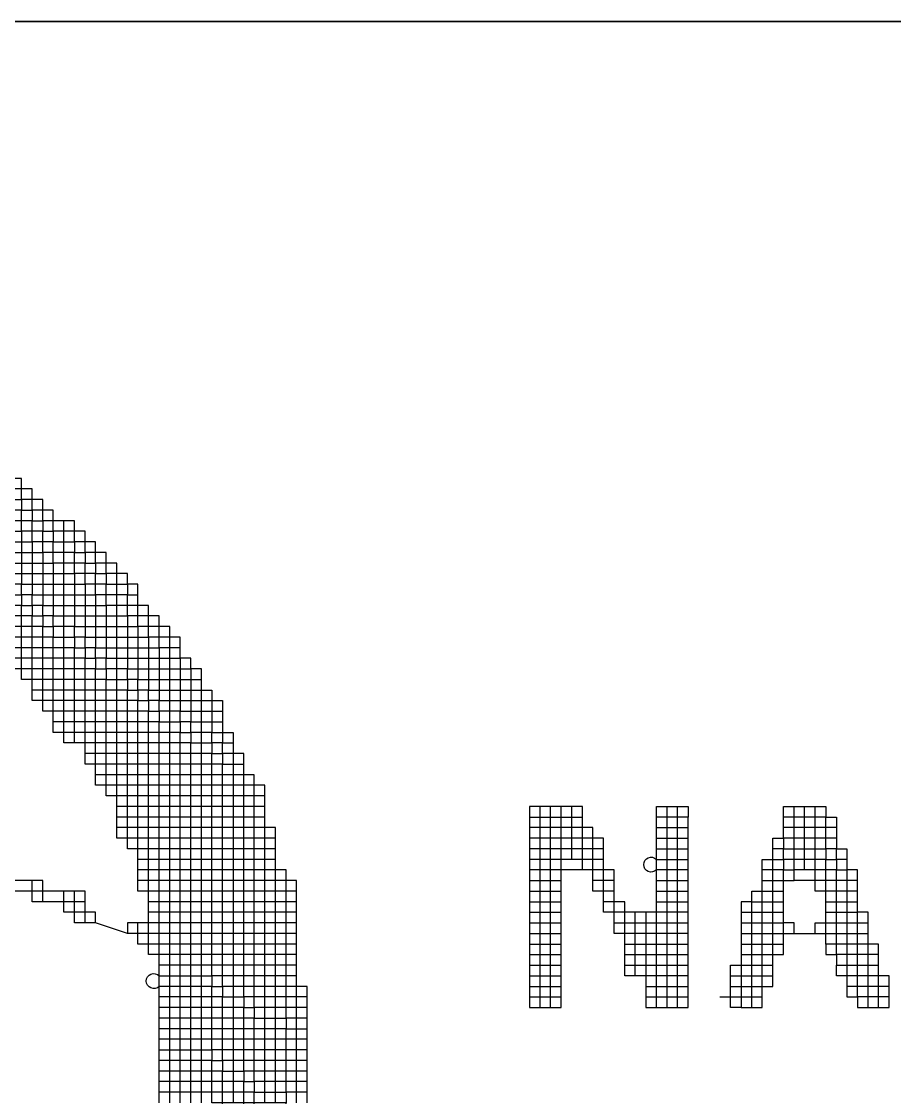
# Model space of a CAD drawing. Header units: millimetres. Extents: x 0 to 841, y 0 to 594.
# Drawn here: x 755.84 to 766.05, y 109.68 to 122.27 of the extents above; entities that cross this region are included whole.
import ezdxf
from ezdxf.enums import TextEntityAlignment as Align

# ---------------------------------------------------------------- set-up
doc = ezdxf.new("R2010")
doc.units = ezdxf.units.MM
doc.layers.add('GPDRAW', color=1, linetype='Continuous')
doc.layers.add('TEXT', color=255, linetype='Continuous')
doc.styles.add('ECL', font='SIMFANG_2312.TTF', dxfattribs={"width": 0.7, "height": 3})

# ---------------------------------------------------------------- blocks, each defined once
blk = doc.blocks.new('*U40')
at = {"color": 32, "linetype": 'Continuous'}
for points in [[(-14.371, 2.346), (-14.371, 2.494), (-14.371, 2.643), (-14.371, 2.791), (-14.371, 2.94), (-14.371, 3.088), (-14.371, 3.237), (-14.371, 3.385), (-14.371, 3.534), (-14.371, 3.682), (-14.371, 3.831), (-14.371, 3.979), (-14.371, 4.128), (-14.371, 4.276), (-14.371, 4.425), (-14.371, 4.573), (-14.371, 4.722), (-14.371, 4.87), (-14.371, 5.019), (-14.371, 5.167), (-14.371, 5.316), (-14.371, 5.464), (-14.371, 5.613), (-14.371, 5.761), (-14.371, 5.91), (-14.371, 6.058), (-14.371, 6.207), (-14.371, 6.355), (-14.371, 6.504), (-14.371, 6.652), (-14.371, 6.801), (-14.371, 6.949), (-14.371, 7.098), (-14.371, 7.246), (-14.371, 7.395), (-14.371, 7.543), (-14.371, 7.692), (-14.371, 7.84), (-14.371, 7.989), (-14.371, 8.137), (-14.371, 8.286), (-14.371, 8.434), (-14.52, 8.434), (-14.52, 8.583), (-14.668, 8.583), (-14.668, 8.731), (-14.668, 8.88), (-14.817, 8.88), (-14.817, 9.028), (-14.965, 9.028), (-14.965, 9.177), (-15.114, 9.177), (-15.114, 9.325), (-15.262, 9.325), (-15.262, 9.474), (-15.262, 9.622), (-15.411, 9.622), (-15.411, 9.771), (-15.559, 9.771), (-15.559, 9.919), (-15.708, 9.919), (-15.708, 10.068), (-15.856, 10.068), (-15.856, 10.216), (-16.005, 10.216), (-16.005, 10.365), (-16.153, 10.365), (-16.153, 10.513), (-16.45, 10.513), (-16.45, 10.662), (-16.599, 10.662), (-16.599, 10.81), (-16.747, 10.81), (-16.747, 10.959), (-16.896, 10.959), (-16.896, 11.107), (-17.193, 11.107)], [(-17.044, 9.919), (-16.896, 9.919), (-16.896, 9.771), (-16.747, 9.771), (-16.747, 9.622), (-16.599, 9.622), (-16.599, 9.474), (-16.45, 9.474), (-16.45, 9.325), (-16.302, 9.325), (-16.153, 9.325), (-16.153, 9.177), (-16.005, 9.177), (-16.005, 9.028), (-15.856, 9.028), (-15.856, 8.88), (-15.708, 8.88), (-15.708, 8.731), (-15.559, 8.731), (-15.411, 8.731), (-15.411, 8.583), (-15.262, 8.583), (-15.262, 8.434), (-15.114, 8.434), (-15.114, 8.286), (-14.965, 8.286), (-14.965, 8.137), (-14.817, 8.137), (-14.668, 8.137), (-14.668, 7.989), (-14.52, 7.989), (-14.52, 7.84), (-14.371, 7.84), (-14.223, 7.84), (-14.223, 7.692), (-14.074, 7.692)], [(-17.044, 9.771), (-16.896, 9.771), (-16.896, 9.622), (-16.747, 9.622), (-16.747, 9.474), (-16.599, 9.474), (-16.599, 9.325), (-16.45, 9.325), (-16.45, 9.177), (-16.302, 9.177), (-16.153, 9.177), (-16.153, 9.028), (-16.005, 9.028), (-16.005, 8.88), (-15.856, 8.88), (-15.856, 8.731), (-15.708, 8.731), (-15.708, 8.583), (-15.559, 8.583), (-15.411, 8.583), (-15.411, 8.434), (-15.262, 8.434), (-15.262, 8.286), (-15.114, 8.286), (-15.114, 8.137), (-14.965, 8.137), (-14.965, 7.989), (-14.817, 7.989), (-14.668, 7.989), (-14.668, 7.84), (-14.52, 7.84), (-14.52, 7.692), (-14.371, 7.692), (-14.223, 7.692), (-14.223, 7.543), (-14.074, 7.543), (-14.074, 7.395), (-13.926, 7.395)], [(-17.044, 9.474), (-16.896, 9.474), (-16.896, 9.325), (-16.747, 9.325), (-16.747, 9.177), (-16.599, 9.177), (-16.599, 9.028), (-16.45, 9.028), (-16.45, 8.88), (-16.302, 8.88), (-16.153, 8.88), (-16.153, 8.731), (-16.005, 8.731), (-16.005, 8.583), (-15.856, 8.583), (-15.856, 8.434), (-15.708, 8.434), (-15.708, 8.286), (-15.559, 8.286), (-15.411, 8.286), (-15.411, 8.137), (-15.262, 8.137), (-15.262, 7.989), (-15.114, 7.989), (-15.114, 7.84), (-14.965, 7.84), (-14.965, 7.692), (-14.817, 7.692), (-14.668, 7.692), (-14.668, 7.543), (-14.52, 7.543), (-14.52, 7.395), (-14.371, 7.395), (-14.223, 7.395), (-14.223, 7.246), (-14.074, 7.246), (-14.074, 7.098), (-13.926, 7.098), (-13.777, 7.098)], [(-12.886, 3.682), (-13.035, 3.682), (-13.183, 3.682), (-13.183, 3.831), (-13.332, 3.831), (-13.48, 3.831), (-13.629, 3.831), (-13.629, 3.979), (-13.777, 3.979), (-13.777, 4.128), (-13.926, 4.128), (-14.074, 4.128), (-14.074, 4.276), (-14.223, 4.276), (-14.223, 4.425), (-14.371, 4.425), (-14.52, 4.425), (-14.668, 4.425)], [(-12.886, 3.534), (-13.035, 3.534), (-13.183, 3.534), (-13.183, 3.682), (-13.332, 3.682), (-13.48, 3.682), (-13.629, 3.682), (-13.629, 3.831), (-13.777, 3.831), (-13.777, 3.979), (-13.926, 3.979), (-14.074, 3.979), (-14.074, 4.128), (-14.223, 4.128), (-14.223, 4.276), (-14.371, 4.276), (-14.52, 4.276), (-14.668, 4.276), (-14.817, 4.276), (-14.965, 4.276)], [(-12.886, 3.088), (-13.035, 3.088), (-13.183, 3.088), (-13.183, 3.237), (-13.332, 3.237), (-13.48, 3.237), (-13.629, 3.237), (-13.629, 3.385), (-13.777, 3.385), (-13.777, 3.534), (-13.926, 3.534), (-14.074, 3.534), (-14.074, 3.682), (-14.223, 3.682), (-14.223, 3.831), (-14.371, 3.831), (-14.52, 3.831), (-14.668, 3.831), (-14.817, 3.831), (-14.965, 3.831)]]:
    blk.add_lwpolyline(points, dxfattribs=at)
at = {"color": 15, "linetype": 'Continuous'}
for points in [[(-14.965, 2.346), (-14.965, 2.494), (-14.965, 2.643), (-14.965, 2.791), (-14.965, 2.94), (-14.965, 3.088), (-14.965, 3.237), (-14.965, 3.385), (-14.965, 3.534), (-14.965, 3.682), (-14.965, 3.831), (-14.965, 3.979), (-14.965, 4.128), (-14.965, 4.276), (-14.965, 4.425), (-14.965, 4.573), (-14.965, 4.722), (-14.965, 4.87), (-14.965, 5.019), (-14.965, 5.167), (-14.965, 5.316), (-14.965, 5.464), (-14.965, 5.613), (-14.965, 5.761), (-14.965, 5.91), (-15.114, 5.91), (-15.114, 6.058), (-15.262, 6.058), (-15.411, 6.058), (-15.559, 6.058), (-15.559, 6.207), (-15.559, 6.355), (-15.559, 6.504), (-15.559, 6.652), (-15.559, 6.801), (-15.559, 6.949), (-15.559, 7.098), (-15.559, 7.246), (-15.559, 7.395), (-15.559, 7.543), (-15.559, 7.692), (-15.559, 7.84), (-15.559, 7.989), (-15.559, 8.137), (-15.559, 8.286), (-15.559, 8.434), (-15.559, 8.583), (-15.559, 8.731), (-15.559, 8.88), (-15.559, 9.028), (-15.559, 9.177), (-15.559, 9.325), (-15.559, 9.474), (-15.559, 9.622), (-15.559, 9.771), (-15.708, 9.771), (-15.708, 9.919), (-15.856, 9.919), (-15.856, 10.068), (-16.005, 10.068), (-16.005, 10.216), (-16.153, 10.216), (-16.153, 10.365), (-16.302, 10.365), (-16.45, 10.365), (-16.45, 10.513), (-16.599, 10.513), (-16.599, 10.662), (-16.747, 10.662), (-16.747, 10.81), (-16.896, 10.81), (-16.896, 10.959), (-17.044, 10.959)], [(-13.332, 6.058), (-13.48, 6.058), (-13.629, 6.058), (-13.629, 6.207), (-13.777, 6.207), (-13.777, 6.355), (-13.926, 6.355), (-14.074, 6.355), (-14.074, 6.504), (-14.223, 6.504), (-14.223, 6.652), (-14.371, 6.652), (-14.52, 6.652), (-14.52, 6.801), (-14.668, 6.801), (-14.668, 6.949), (-14.817, 6.949), (-14.965, 6.949), (-14.965, 7.098), (-15.114, 7.098), (-15.114, 7.246), (-15.262, 7.246), (-15.262, 7.395), (-15.411, 7.395), (-15.411, 7.543), (-15.559, 7.543), (-15.708, 7.543), (-15.708, 7.692), (-15.856, 7.692), (-15.856, 7.84), (-16.005, 7.84), (-16.005, 7.989), (-16.153, 7.989), (-16.153, 8.137), (-16.302, 8.137), (-16.45, 8.137), (-16.45, 8.286), (-16.599, 8.286), (-16.599, 8.434), (-16.747, 8.434), (-16.747, 8.583), (-16.896, 8.583), (-16.896, 8.731), (-17.044, 8.731)], [(-13.48, 6.504), (-13.629, 6.504), (-13.629, 6.652), (-13.777, 6.652), (-13.777, 6.801), (-13.926, 6.801), (-14.074, 6.801), (-14.074, 6.949), (-14.223, 6.949), (-14.223, 7.098), (-14.371, 7.098), (-14.52, 7.098), (-14.52, 7.246), (-14.668, 7.246), (-14.668, 7.395), (-14.817, 7.395), (-14.965, 7.395), (-14.965, 7.543), (-15.114, 7.543), (-15.114, 7.692), (-15.262, 7.692), (-15.262, 7.84), (-15.411, 7.84), (-15.411, 7.989), (-15.559, 7.989), (-15.708, 7.989), (-15.708, 8.137), (-15.856, 8.137), (-15.856, 8.286), (-16.005, 8.286), (-16.005, 8.434), (-16.153, 8.434), (-16.153, 8.583), (-16.302, 8.583), (-16.45, 8.583), (-16.45, 8.731), (-16.599, 8.731), (-16.599, 8.88), (-16.747, 8.88), (-16.747, 9.028), (-16.896, 9.028), (-16.896, 9.177), (-17.044, 9.177)], [(-13.332, 2.346), (-13.332, 2.494), (-13.332, 2.643), (-13.332, 2.791), (-13.332, 2.94), (-13.332, 3.088), (-13.332, 3.237), (-13.332, 3.385), (-13.332, 3.534), (-13.332, 3.682), (-13.332, 3.831), (-13.332, 3.979), (-13.332, 4.128), (-13.332, 4.276), (-13.332, 4.425), (-13.332, 4.573), (-13.332, 4.722), (-13.332, 4.87), (-13.332, 5.019), (-13.332, 5.167), (-13.332, 5.316), (-13.332, 5.464), (-13.332, 5.613), (-13.332, 5.761), (-13.332, 5.91), (-13.332, 6.058), (-13.332, 6.207), (-13.48, 6.207), (-13.629, 6.207), (-13.629, 6.355), (-13.777, 6.355), (-13.777, 6.504), (-13.926, 6.504), (-14.074, 6.504), (-14.074, 6.652), (-14.223, 6.652), (-14.223, 6.801), (-14.371, 6.801), (-14.52, 6.801), (-14.52, 6.949), (-14.668, 6.949), (-14.668, 7.098), (-14.817, 7.098), (-14.965, 7.098), (-14.965, 7.246), (-15.114, 7.246), (-15.114, 7.395), (-15.262, 7.395), (-15.262, 7.543), (-15.411, 7.543), (-15.411, 7.692), (-15.559, 7.692), (-15.708, 7.692), (-15.708, 7.84), (-15.856, 7.84), (-15.856, 7.989), (-16.005, 7.989), (-16.005, 8.137), (-16.153, 8.137), (-16.153, 8.286), (-16.302, 8.286), (-16.45, 8.286), (-16.45, 8.434), (-16.599, 8.434), (-16.599, 8.583), (-16.747, 8.583), (-16.747, 8.731), (-16.896, 8.731), (-16.896, 8.88), (-17.044, 8.88)], [(-13.332, 5.91), (-13.48, 5.91), (-13.629, 5.91), (-13.629, 6.058), (-13.777, 6.058), (-13.777, 6.207), (-13.926, 6.207), (-14.074, 6.207), (-14.074, 6.355), (-14.223, 6.355), (-14.223, 6.504), (-14.371, 6.504), (-14.52, 6.504), (-14.52, 6.652), (-14.668, 6.652), (-14.668, 6.801), (-14.817, 6.801), (-14.965, 6.801), (-14.965, 6.949), (-15.114, 6.949), (-15.114, 7.098), (-15.262, 7.098), (-15.262, 7.246), (-15.411, 7.246), (-15.411, 7.395), (-15.559, 7.395), (-15.708, 7.395), (-15.708, 7.543), (-15.856, 7.543), (-15.856, 7.692), (-16.005, 7.692), (-16.005, 7.84), (-16.153, 7.84), (-16.153, 7.989), (-16.302, 7.989), (-16.45, 7.989), (-16.45, 8.137), (-16.599, 8.137), (-16.599, 8.286), (-16.747, 8.286), (-16.896, 8.286), (-16.896, 8.434), (-17.044, 8.434)], [(-14.52, 2.346), (-14.52, 2.494), (-14.52, 2.643), (-14.52, 2.791), (-14.52, 2.94), (-14.52, 3.088), (-14.52, 3.237), (-14.52, 3.385), (-14.52, 3.534), (-14.52, 3.682), (-14.52, 3.831), (-14.52, 3.979), (-14.52, 4.128), (-14.52, 4.276), (-14.52, 4.425), (-14.52, 4.573), (-14.668, 4.573), (-14.817, 4.573), (-14.965, 4.573), (-15.114, 4.573), (-15.114, 4.722), (-15.114, 4.87), (-15.114, 5.019), (-15.114, 5.167), (-15.114, 5.316), (-15.262, 5.316), (-15.262, 5.464), (-15.262, 5.613), (-15.262, 5.761), (-15.262, 5.91), (-15.262, 6.058), (-15.262, 6.207), (-15.262, 6.355), (-15.262, 6.504), (-15.262, 6.652), (-15.411, 6.652), (-15.411, 6.801), (-15.559, 6.801), (-15.708, 6.801), (-15.708, 6.949), (-15.708, 7.098), (-15.856, 7.098), (-15.856, 7.246), (-16.005, 7.246)]]:
    blk.add_lwpolyline(points, dxfattribs=at)
at = {"color": 13, "linetype": 'Continuous'}
for points in [[(-17.044, 10.81), (-16.896, 10.81), (-16.896, 10.662), (-16.747, 10.662), (-16.747, 10.513), (-16.599, 10.513), (-16.599, 10.365), (-16.45, 10.365), (-16.45, 10.216), (-16.302, 10.216), (-16.153, 10.216), (-16.153, 10.068), (-16.005, 10.068), (-16.005, 9.919), (-15.856, 9.919), (-15.856, 9.771), (-15.708, 9.771), (-15.708, 9.622), (-15.559, 9.622), (-15.411, 9.622), (-15.411, 9.474), (-15.262, 9.474)], [(-14.668, 8.731), (-14.817, 8.731), (-14.965, 8.731), (-14.965, 8.88), (-15.114, 8.88), (-15.114, 9.028), (-15.262, 9.028), (-15.262, 9.177), (-15.411, 9.177), (-15.411, 9.325), (-15.559, 9.325), (-15.708, 9.325), (-15.708, 9.474), (-15.856, 9.474), (-15.856, 9.622), (-16.005, 9.622), (-16.005, 9.771), (-16.153, 9.771), (-16.153, 9.919), (-16.302, 9.919), (-16.45, 9.919), (-16.45, 10.068), (-16.599, 10.068), (-16.599, 10.216), (-16.747, 10.216), (-16.747, 10.365), (-16.896, 10.365), (-16.896, 10.513), (-17.044, 10.513)], [(-16.153, 7.395), (-16.153, 7.543), (-16.302, 7.543), (-16.302, 7.692), (-16.302, 7.84), (-16.302, 7.989), (-16.302, 8.137), (-16.302, 8.286), (-16.302, 8.434), (-16.302, 8.583), (-16.302, 8.731), (-16.302, 8.88), (-16.302, 9.028), (-16.302, 9.177), (-16.302, 9.325), (-16.302, 9.474), (-16.302, 9.622), (-16.302, 9.771), (-16.302, 9.919), (-16.302, 10.068), (-16.302, 10.216), (-16.302, 10.365), (-16.302, 10.513)], [(-13.332, 5.761), (-13.48, 5.761), (-13.629, 5.761), (-13.629, 5.91), (-13.777, 5.91), (-13.777, 6.058), (-13.926, 6.058), (-14.074, 6.058), (-14.074, 6.207), (-14.223, 6.207), (-14.223, 6.355), (-14.371, 6.355), (-14.52, 6.355), (-14.52, 6.504), (-14.668, 6.504), (-14.668, 6.652), (-14.817, 6.652), (-14.965, 6.652), (-14.965, 6.801), (-15.114, 6.801), (-15.114, 6.949), (-15.262, 6.949), (-15.262, 7.098), (-15.411, 7.098), (-15.411, 7.246), (-15.559, 7.246), (-15.708, 7.246), (-15.708, 7.395), (-15.856, 7.395), (-15.856, 7.543), (-16.005, 7.543), (-16.005, 7.692), (-16.153, 7.692), (-16.153, 7.84), (-16.302, 7.84), (-16.45, 7.84), (-16.599, 7.84), (-16.599, 7.989), (-16.599, 8.137), (-16.747, 8.137)], [(-13.035, 2.346), (-13.035, 2.494), (-13.035, 2.643), (-13.035, 2.791), (-13.035, 2.94), (-13.035, 3.088), (-13.035, 3.237), (-13.035, 3.385), (-13.035, 3.534), (-13.035, 3.682), (-13.035, 3.831), (-13.035, 3.979), (-13.035, 4.128), (-13.035, 4.276), (-13.035, 4.425), (-13.035, 4.573), (-13.035, 4.722), (-13.035, 4.87), (-13.035, 5.019), (-13.035, 5.167), (-13.035, 5.316), (-13.035, 5.464), (-13.183, 5.464), (-13.183, 5.613), (-13.332, 5.613), (-13.48, 5.613), (-13.629, 5.613), (-13.629, 5.761), (-13.777, 5.761), (-13.777, 5.91), (-13.926, 5.91), (-14.074, 5.91), (-14.074, 6.058), (-14.223, 6.058), (-14.223, 6.207), (-14.371, 6.207), (-14.52, 6.207), (-14.52, 6.355), (-14.668, 6.355), (-14.668, 6.504), (-14.817, 6.504), (-14.965, 6.504), (-14.965, 6.652), (-15.114, 6.652), (-15.114, 6.801), (-15.262, 6.801), (-15.262, 6.949), (-15.411, 6.949), (-15.411, 7.098), (-15.559, 7.098), (-15.708, 7.098), (-15.708, 7.246), (-15.856, 7.246), (-15.856, 7.395), (-16.005, 7.395), (-16.005, 7.543), (-16.153, 7.543), (-16.153, 7.692), (-16.302, 7.692), (-16.45, 7.692)], [(-13.035, 5.316), (-13.183, 5.316), (-13.183, 5.464), (-13.332, 5.464), (-13.48, 5.464), (-13.629, 5.464), (-13.629, 5.613), (-13.777, 5.613), (-13.777, 5.761), (-13.926, 5.761), (-14.074, 5.761), (-14.074, 5.91), (-14.223, 5.91), (-14.223, 6.058), (-14.371, 6.058), (-14.52, 6.058), (-14.52, 6.207), (-14.668, 6.207), (-14.668, 6.355), (-14.817, 6.355), (-14.965, 6.355), (-14.965, 6.504), (-15.114, 6.504), (-15.114, 6.652), (-15.262, 6.652), (-15.262, 6.801), (-15.411, 6.801), (-15.411, 6.949), (-15.559, 6.949), (-15.708, 6.949), (-15.856, 6.949)], [(-13.035, 5.167), (-13.183, 5.167), (-13.183, 5.316), (-13.332, 5.316), (-13.48, 5.316), (-13.629, 5.316), (-13.629, 5.464), (-13.777, 5.464), (-13.777, 5.613), (-13.926, 5.613), (-14.074, 5.613), (-14.074, 5.761), (-14.223, 5.761), (-14.223, 5.91), (-14.371, 5.91), (-14.52, 5.91), (-14.52, 6.058), (-14.668, 6.058), (-14.668, 6.207), (-14.817, 6.207), (-14.965, 6.207), (-14.965, 6.355), (-15.114, 6.355), (-15.114, 6.504), (-15.262, 6.504), (-15.411, 6.504), (-15.559, 6.504)], [(-13.035, 5.019), (-13.183, 5.019), (-13.183, 5.167), (-13.332, 5.167), (-13.48, 5.167), (-13.629, 5.167), (-13.629, 5.316), (-13.777, 5.316), (-13.777, 5.464), (-13.926, 5.464), (-14.074, 5.464), (-14.074, 5.613), (-14.223, 5.613), (-14.223, 5.761), (-14.371, 5.761), (-14.52, 5.761), (-14.52, 5.91), (-14.668, 5.91), (-14.668, 6.058), (-14.817, 6.058), (-14.965, 6.058), (-14.965, 6.207), (-15.114, 6.207), (-15.114, 6.355), (-15.262, 6.355), (-15.411, 6.355), (-15.559, 6.355)], [(-13.035, 4.87), (-13.183, 4.87), (-13.183, 5.019), (-13.332, 5.019), (-13.48, 5.019), (-13.629, 5.019), (-13.629, 5.167), (-13.777, 5.167), (-13.777, 5.316), (-13.926, 5.316), (-14.074, 5.316), (-14.074, 5.464), (-14.223, 5.464), (-14.223, 5.613), (-14.371, 5.613), (-14.52, 5.613), (-14.52, 5.761), (-14.668, 5.761), (-14.668, 5.91), (-14.817, 5.91), (-14.965, 5.91), (-14.965, 6.058), (-15.114, 6.058), (-15.114, 6.207), (-15.262, 6.207), (-15.411, 6.207), (-15.559, 6.207)], [(-13.035, 4.722), (-13.183, 4.722), (-13.183, 4.87), (-13.332, 4.87), (-13.48, 4.87), (-13.629, 4.87), (-13.629, 5.019), (-13.777, 5.019), (-13.777, 5.167), (-13.926, 5.167), (-14.074, 5.167), (-14.074, 5.316), (-14.223, 5.316), (-14.223, 5.464), (-14.371, 5.464), (-14.52, 5.464), (-14.52, 5.613), (-14.668, 5.613), (-14.668, 5.761), (-14.817, 5.761), (-14.965, 5.761), (-15.114, 5.761), (-15.262, 5.761)], [(-13.035, 4.573), (-13.183, 4.573), (-13.183, 4.722), (-13.332, 4.722), (-13.48, 4.722), (-13.629, 4.722), (-13.629, 4.87), (-13.777, 4.87), (-13.777, 5.019), (-13.926, 5.019), (-14.074, 5.019), (-14.074, 5.167), (-14.223, 5.167), (-14.223, 5.316), (-14.371, 5.316), (-14.52, 5.316), (-14.52, 5.464), (-14.668, 5.464), (-14.668, 5.613), (-14.817, 5.613), (-14.965, 5.613), (-15.114, 5.613), (-15.262, 5.613)], [(-13.035, 4.425), (-13.183, 4.425), (-13.183, 4.573), (-13.332, 4.573), (-13.48, 4.573), (-13.629, 4.573), (-13.629, 4.722), (-13.777, 4.722), (-13.777, 4.87), (-13.926, 4.87), (-14.074, 4.87), (-14.074, 5.019), (-14.223, 5.019), (-14.223, 5.167), (-14.371, 5.167), (-14.52, 5.167), (-14.52, 5.316), (-14.668, 5.316), (-14.668, 5.464), (-14.817, 5.464), (-14.965, 5.464), (-15.114, 5.464), (-15.262, 5.464)], [(-13.035, 4.276), (-13.183, 4.276), (-13.183, 4.425), (-13.332, 4.425), (-13.48, 4.425), (-13.629, 4.425), (-13.629, 4.573), (-13.777, 4.573), (-13.777, 4.722), (-13.926, 4.722), (-14.074, 4.722), (-14.074, 4.87), (-14.223, 4.87), (-14.223, 5.019), (-14.371, 5.019), (-14.52, 5.019), (-14.52, 5.167), (-14.668, 5.167), (-14.817, 5.167), (-14.965, 5.167), (-15.114, 5.167)], [(-13.035, 4.128), (-13.183, 4.128), (-13.183, 4.276), (-13.332, 4.276), (-13.48, 4.276), (-13.629, 4.276), (-13.629, 4.425), (-13.777, 4.425), (-13.777, 4.573), (-13.926, 4.573), (-14.074, 4.573), (-14.074, 4.722), (-14.223, 4.722), (-14.223, 4.87), (-14.371, 4.87), (-14.52, 4.87), (-14.52, 5.019), (-14.668, 5.019), (-14.817, 5.019), (-14.965, 5.019), (-15.114, 5.019)], [(-14.965, 3.088), (-14.817, 3.088), (-14.668, 3.088), (-14.52, 3.088), (-14.371, 3.088), (-14.223, 3.088), (-14.223, 2.94), (-14.074, 2.94), (-14.074, 2.791), (-13.926, 2.791), (-13.777, 2.791), (-13.777, 2.643), (-13.629, 2.643), (-13.629, 2.494), (-13.48, 2.494), (-13.332, 2.494), (-13.183, 2.494), (-13.183, 2.346)], [(-12.886, 2.346), (-12.886, 2.494), (-12.886, 2.643), (-12.886, 2.791), (-12.886, 2.94), (-12.886, 3.088), (-12.886, 3.237), (-12.886, 3.385), (-12.886, 3.534), (-12.886, 3.682), (-12.886, 3.831), (-12.886, 3.979), (-13.035, 3.979), (-13.183, 3.979), (-13.183, 4.128), (-13.332, 4.128), (-13.48, 4.128), (-13.629, 4.128), (-13.629, 4.276), (-13.777, 4.276), (-13.777, 4.425), (-13.926, 4.425), (-14.074, 4.425), (-14.074, 4.573), (-14.223, 4.573), (-14.223, 4.722), (-14.371, 4.722), (-14.52, 4.722), (-14.52, 4.87), (-14.668, 4.87), (-14.817, 4.87), (-14.965, 4.87), (-15.114, 4.87), (-15.411, 4.87), (-15.411, 4.722)], [(-12.886, 3.831), (-13.035, 3.831), (-13.183, 3.831), (-13.183, 3.979), (-13.332, 3.979), (-13.48, 3.979), (-13.629, 3.979), (-13.629, 4.128), (-13.777, 4.128), (-13.777, 4.276), (-13.926, 4.276), (-14.074, 4.276), (-14.074, 4.425), (-14.223, 4.425), (-14.223, 4.573), (-14.371, 4.573), (-14.52, 4.573), (-14.52, 4.722), (-14.668, 4.722), (-14.817, 4.722), (-14.965, 4.722), (-15.114, 4.722), (-15.262, 4.722), (-15.262, 4.87)], [(-12.886, 2.94), (-13.035, 2.94), (-13.183, 2.94), (-13.183, 3.088), (-13.332, 3.088), (-13.48, 3.088), (-13.629, 3.088), (-13.629, 3.237), (-13.777, 3.237), (-13.777, 3.385), (-13.926, 3.385), (-14.074, 3.385), (-14.074, 3.534), (-14.223, 3.534), (-14.223, 3.682), (-14.371, 3.682), (-14.52, 3.682), (-14.668, 3.682), (-14.817, 3.682), (-14.965, 3.682)], [(-12.886, 2.791), (-13.035, 2.791), (-13.183, 2.791), (-13.183, 2.94), (-13.332, 2.94), (-13.48, 2.94), (-13.629, 2.94), (-13.629, 3.088), (-13.777, 3.088), (-13.777, 3.237), (-13.926, 3.237), (-14.074, 3.237), (-14.074, 3.385), (-14.223, 3.385), (-14.223, 3.534), (-14.371, 3.534), (-14.52, 3.534), (-14.668, 3.534), (-14.817, 3.534), (-14.965, 3.534)], [(-12.886, 2.643), (-13.035, 2.643), (-13.183, 2.643), (-13.183, 2.791), (-13.332, 2.791), (-13.48, 2.791), (-13.629, 2.791), (-13.629, 2.94), (-13.777, 2.94), (-13.777, 3.088), (-13.926, 3.088), (-14.074, 3.088), (-14.074, 3.237), (-14.223, 3.237), (-14.223, 3.385), (-14.371, 3.385), (-14.52, 3.385), (-14.668, 3.385), (-14.817, 3.385), (-14.965, 3.385)], [(-12.886, 2.494), (-13.035, 2.494), (-13.183, 2.494), (-13.183, 2.643), (-13.332, 2.643), (-13.48, 2.643), (-13.629, 2.643), (-13.629, 2.791), (-13.777, 2.791), (-13.777, 2.94), (-13.926, 2.94), (-14.074, 2.94), (-14.074, 3.088), (-14.223, 3.088), (-14.223, 3.237), (-14.371, 3.237), (-14.52, 3.237), (-14.668, 3.237), (-14.817, 3.237), (-14.965, 3.237)], [(-13.035, 2.197), (-13.183, 2.197), (-13.183, 2.346), (-13.332, 2.346), (-13.48, 2.346), (-13.629, 2.346), (-13.629, 2.494), (-13.777, 2.494), (-13.777, 2.643), (-13.926, 2.643), (-14.074, 2.643), (-14.074, 2.791), (-14.223, 2.791), (-14.223, 2.94), (-14.371, 2.94), (-14.52, 2.94), (-14.668, 2.94), (-14.817, 2.94), (-14.965, 2.94)], [(-13.035, 2.049), (-13.183, 2.049), (-13.183, 2.197), (-13.332, 2.197), (-13.48, 2.197), (-13.629, 2.197), (-13.629, 2.346), (-13.777, 2.346), (-13.777, 2.494), (-13.926, 2.494), (-14.074, 2.494), (-14.074, 2.643), (-14.223, 2.643), (-14.223, 2.791), (-14.371, 2.791), (-14.52, 2.791), (-14.668, 2.791), (-14.817, 2.791), (-14.965, 2.791)], [(-13.035, 1.9), (-13.183, 1.9), (-13.183, 2.049), (-13.332, 2.049), (-13.48, 2.049), (-13.629, 2.049), (-13.629, 2.197), (-13.777, 2.197), (-13.777, 2.346), (-13.926, 2.346), (-14.074, 2.346), (-14.074, 2.494), (-14.223, 2.494), (-14.223, 2.643), (-14.371, 2.643), (-14.52, 2.643), (-14.668, 2.643), (-14.817, 2.643), (-14.965, 2.643)], [(-13.035, 1.752), (-13.183, 1.752), (-13.183, 1.9), (-13.332, 1.9), (-13.48, 1.9), (-13.629, 1.9), (-13.629, 2.049), (-13.777, 2.049), (-13.777, 2.197), (-13.926, 2.197), (-14.074, 2.197), (-14.074, 2.346), (-14.223, 2.346), (-14.223, 2.494), (-14.371, 2.494), (-14.52, 2.494), (-14.668, 2.494), (-14.817, 2.494), (-14.965, 2.494)]]:
    blk.add_lwpolyline(points, dxfattribs=at)
at = {"color": 22, "linetype": 'Continuous'}
for points in [[(-14.817, 2.346), (-14.817, 2.494), (-14.817, 2.643), (-14.817, 2.791), (-14.817, 2.94), (-14.817, 3.088), (-14.817, 3.237), (-14.817, 3.385), (-14.817, 3.534), (-14.817, 3.682), (-14.817, 3.831), (-14.817, 3.979), (-14.817, 4.128), (-14.817, 4.276), (-14.817, 4.425), (-14.817, 4.573), (-14.817, 4.722), (-14.817, 4.87), (-14.817, 5.019), (-14.817, 5.167), (-14.817, 5.316), (-14.817, 5.464), (-14.817, 5.613), (-14.817, 5.761), (-14.817, 5.91), (-14.817, 6.058), (-14.817, 6.207), (-14.817, 6.355), (-14.817, 6.504), (-14.817, 6.652), (-14.817, 6.801), (-14.817, 6.949), (-14.817, 7.098), (-14.817, 7.246), (-14.817, 7.395), (-14.817, 7.543), (-14.817, 7.692), (-14.817, 7.84), (-14.817, 7.989), (-14.817, 8.137), (-14.817, 8.286), (-14.817, 8.434), (-14.817, 8.583), (-14.817, 8.731), (-14.817, 8.88), (-14.965, 8.88), (-14.965, 9.028), (-15.114, 9.028), (-15.114, 9.177), (-15.262, 9.177), (-15.262, 9.325), (-15.411, 9.325), (-15.411, 9.474), (-15.559, 9.474), (-15.708, 9.474), (-15.708, 9.622), (-15.856, 9.622), (-15.856, 9.771), (-16.005, 9.771), (-16.005, 9.919), (-16.153, 9.919), (-16.153, 10.068), (-16.302, 10.068), (-16.45, 10.068), (-16.45, 10.216), (-16.599, 10.216), (-16.599, 10.365), (-16.747, 10.365), (-16.747, 10.513), (-16.896, 10.513), (-16.896, 10.662), (-17.044, 10.662)], [(-17.044, 10.365), (-16.896, 10.365), (-16.896, 10.216), (-16.747, 10.216), (-16.747, 10.068), (-16.599, 10.068), (-16.599, 9.919), (-16.45, 9.919), (-16.45, 9.771), (-16.302, 9.771), (-16.153, 9.771), (-16.153, 9.622), (-16.005, 9.622), (-16.005, 9.474), (-15.856, 9.474), (-15.856, 9.325), (-15.708, 9.325), (-15.708, 9.177), (-15.559, 9.177), (-15.411, 9.177), (-15.411, 9.028), (-15.262, 9.028), (-15.262, 8.88), (-15.114, 8.88), (-15.114, 8.731), (-14.965, 8.731), (-14.965, 8.583), (-14.817, 8.583), (-14.668, 8.583), (-14.668, 8.434), (-14.52, 8.434), (-14.52, 8.286), (-14.371, 8.286)], [(-13.48, 6.355), (-13.629, 6.355), (-13.629, 6.504), (-13.777, 6.504), (-13.777, 6.652), (-13.926, 6.652), (-14.074, 6.652), (-14.074, 6.801), (-14.223, 6.801), (-14.223, 6.949), (-14.371, 6.949), (-14.52, 6.949), (-14.52, 7.098), (-14.668, 7.098), (-14.668, 7.246), (-14.817, 7.246), (-14.965, 7.246), (-14.965, 7.395), (-15.114, 7.395), (-15.114, 7.543), (-15.262, 7.543), (-15.262, 7.692), (-15.411, 7.692), (-15.411, 7.84), (-15.559, 7.84), (-15.708, 7.84), (-15.708, 7.989), (-15.856, 7.989), (-15.856, 8.137), (-16.005, 8.137), (-16.005, 8.286), (-16.153, 8.286), (-16.153, 8.434), (-16.302, 8.434), (-16.45, 8.434), (-16.45, 8.583), (-16.599, 8.583), (-16.599, 8.731), (-16.747, 8.731), (-16.747, 8.88), (-16.896, 8.88), (-16.896, 9.028), (-17.044, 9.028)], [(-13.48, 2.346), (-13.48, 2.494), (-13.48, 2.643), (-13.48, 2.791), (-13.48, 2.94), (-13.48, 3.088), (-13.48, 3.237), (-13.48, 3.385), (-13.48, 3.534), (-13.48, 3.682), (-13.48, 3.831), (-13.48, 3.979), (-13.48, 4.128), (-13.48, 4.276), (-13.48, 4.425), (-13.48, 4.573), (-13.48, 4.722), (-13.48, 4.87), (-13.48, 5.019), (-13.48, 5.167), (-13.48, 5.316), (-13.48, 5.464), (-13.48, 5.613), (-13.48, 5.761), (-13.48, 5.91), (-13.48, 6.058), (-13.48, 6.207), (-13.48, 6.355), (-13.48, 6.504), (-13.48, 6.652), (-13.48, 6.801), (-13.629, 6.801), (-13.629, 6.949), (-13.777, 6.949), (-13.777, 7.098), (-13.777, 7.246), (-13.926, 7.246), (-14.074, 7.246), (-14.074, 7.395), (-14.223, 7.395), (-14.223, 7.543), (-14.371, 7.543), (-14.52, 7.543), (-14.52, 7.692), (-14.668, 7.692), (-14.668, 7.84), (-14.817, 7.84), (-14.965, 7.84), (-14.965, 7.989), (-15.114, 7.989), (-15.114, 8.137), (-15.262, 8.137), (-15.262, 8.286), (-15.411, 8.286), (-15.411, 8.434), (-15.559, 8.434), (-15.708, 8.434), (-15.708, 8.583), (-15.856, 8.583), (-15.856, 8.731), (-16.005, 8.731), (-16.005, 8.88), (-16.153, 8.88), (-16.153, 9.028), (-16.302, 9.028), (-16.45, 9.028), (-16.45, 9.177), (-16.599, 9.177), (-16.599, 9.325), (-16.747, 9.325), (-16.747, 9.474), (-16.896, 9.474), (-16.896, 9.622), (-17.044, 9.622)], [(-14.668, 2.346), (-14.668, 2.494), (-14.668, 2.643), (-14.668, 2.791), (-14.668, 2.94), (-14.668, 3.088), (-14.668, 3.237), (-14.668, 3.385), (-14.668, 3.534), (-14.668, 3.682), (-14.668, 3.831), (-14.668, 3.979), (-14.668, 4.128), (-14.668, 4.276), (-14.668, 4.425), (-14.668, 4.573), (-14.668, 4.722), (-14.668, 4.87), (-14.668, 5.019), (-14.668, 5.167), (-14.668, 5.316), (-14.817, 5.316), (-14.965, 5.316), (-15.114, 5.316), (-15.114, 5.464), (-15.114, 5.613), (-15.114, 5.761), (-15.114, 5.91), (-15.262, 5.91), (-15.411, 5.91), (-15.411, 6.058), (-15.411, 6.207), (-15.411, 6.355), (-15.411, 6.504), (-15.411, 6.652), (-15.559, 6.652), (-15.708, 6.652), (-15.708, 6.801), (-15.856, 6.801), (-15.856, 6.949), (-15.856, 7.098), (-16.005, 7.098), (-16.005, 7.246), (-16.005, 7.395), (-16.153, 7.395), (-16.302, 7.395), (-16.302, 7.543), (-16.45, 7.543), (-16.45, 7.692), (-16.45, 7.84), (-16.45, 7.989), (-16.599, 7.989), (-16.747, 7.989), (-16.747, 8.137), (-16.747, 8.286), (-16.747, 8.434), (-16.896, 8.434), (-16.896, 8.583), (-17.044, 8.583)], [(-13.48, 6.652), (-13.629, 6.652), (-13.629, 6.801), (-13.777, 6.801), (-13.777, 6.949), (-13.926, 6.949), (-14.074, 6.949), (-14.074, 7.098), (-14.223, 7.098), (-14.223, 7.246), (-14.371, 7.246), (-14.52, 7.246), (-14.52, 7.395), (-14.668, 7.395), (-14.668, 7.543), (-14.817, 7.543), (-14.965, 7.543), (-14.965, 7.692), (-15.114, 7.692), (-15.114, 7.84), (-15.262, 7.84), (-15.262, 7.989), (-15.411, 7.989), (-15.411, 8.137), (-15.559, 8.137), (-15.708, 8.137), (-15.708, 8.286), (-15.856, 8.286), (-15.856, 8.434), (-16.005, 8.434), (-16.005, 8.583), (-16.153, 8.583), (-16.153, 8.731), (-16.302, 8.731), (-16.45, 8.731), (-16.45, 8.88), (-16.599, 8.88), (-16.599, 9.028), (-16.747, 9.028), (-16.747, 9.177), (-16.896, 9.177), (-16.896, 9.325), (-17.044, 9.325)]]:
    blk.add_lwpolyline(points, dxfattribs=at)
at = {"color": 34, "linetype": 'Continuous'}
for points in [[(-17.044, 10.216), (-16.896, 10.216), (-16.896, 10.068), (-16.747, 10.068), (-16.747, 9.919), (-16.599, 9.919), (-16.599, 9.771), (-16.45, 9.771), (-16.45, 9.622), (-16.302, 9.622), (-16.153, 9.622), (-16.153, 9.474), (-16.005, 9.474), (-16.005, 9.325), (-15.856, 9.325), (-15.856, 9.177), (-15.708, 9.177), (-15.708, 9.028), (-15.559, 9.028), (-15.411, 9.028), (-15.411, 8.88), (-15.262, 8.88), (-15.262, 8.731), (-15.114, 8.731), (-15.114, 8.583), (-14.965, 8.583), (-14.965, 8.434), (-14.817, 8.434), (-14.668, 8.434), (-14.668, 8.286), (-14.52, 8.286), (-14.52, 8.137), (-14.371, 8.137), (-14.223, 8.137), (-14.223, 7.989), (-14.074, 7.989), (-14.074, 7.84), (-14.074, 7.692), (-14.074, 7.543), (-13.926, 7.543), (-13.926, 7.395), (-13.926, 7.246), (-13.926, 7.098), (-13.926, 6.949), (-13.926, 6.801), (-13.926, 6.652), (-13.926, 6.504), (-13.926, 6.355), (-13.926, 6.207), (-13.926, 6.058), (-13.926, 5.91), (-13.926, 5.761), (-13.926, 5.613), (-13.926, 5.464), (-13.926, 5.316), (-13.926, 5.167), (-13.926, 5.019), (-13.926, 4.87), (-13.926, 4.722), (-13.926, 4.573), (-13.926, 4.425), (-13.926, 4.276), (-13.926, 4.128), (-13.926, 3.979), (-13.926, 3.831), (-13.926, 3.682), (-13.926, 3.534), (-13.926, 3.385), (-13.926, 3.237), (-13.926, 3.088), (-13.926, 2.94), (-13.926, 2.791), (-13.926, 2.643), (-13.926, 2.494), (-13.926, 2.346)], [(-17.044, 10.068), (-16.896, 10.068), (-16.896, 9.919), (-16.747, 9.919), (-16.747, 9.771), (-16.599, 9.771), (-16.599, 9.622), (-16.45, 9.622), (-16.45, 9.474), (-16.302, 9.474), (-16.153, 9.474), (-16.153, 9.325), (-16.005, 9.325), (-16.005, 9.177), (-15.856, 9.177), (-15.856, 9.028), (-15.708, 9.028), (-15.708, 8.88), (-15.559, 8.88), (-15.411, 8.88), (-15.411, 8.731), (-15.262, 8.731), (-15.262, 8.583), (-15.114, 8.583), (-15.114, 8.434), (-14.965, 8.434), (-14.965, 8.286), (-14.817, 8.286), (-14.668, 8.286), (-14.668, 8.137), (-14.52, 8.137), (-14.52, 7.989), (-14.371, 7.989), (-14.223, 7.989), (-14.223, 7.84), (-14.074, 7.84)]]:
    blk.add_lwpolyline(points, dxfattribs=at)
at = {"color": 165, "linetype": 'Continuous'}
for points in [[(-7.54, 4.722), (-7.689, 4.722), (-7.837, 4.722), (-7.986, 4.722), (-8.134, 4.722), (-8.283, 4.722), (-8.431, 4.722), (-8.58, 4.722), (-8.58, 4.87), (-8.58, 5.019), (-8.728, 5.019), (-8.728, 5.167), (-8.728, 5.316), (-8.728, 5.464), (-8.728, 5.613), (-8.728, 5.761), (-8.728, 5.91), (-8.728, 6.058), (-8.877, 6.058), (-8.877, 6.207), (-9.025, 6.207), (-9.025, 6.355), (-9.025, 6.504), (-9.768, 6.504), (-9.768, 6.355), (-9.768, 6.207), (-9.768, 6.058), (-9.768, 5.91), (-9.768, 5.761), (-9.768, 5.613), (-9.768, 5.464), (-9.768, 5.316), (-9.768, 5.167), (-9.768, 5.019), (-9.768, 4.87), (-9.768, 4.722), (-9.768, 4.573), (-9.768, 4.425), (-9.768, 4.276), (-9.768, 4.128), (-9.768, 3.979), (-9.768, 3.831), (-9.768, 3.682), (-9.619, 3.682), (-9.471, 3.682), (-9.322, 3.682), (-9.322, 3.831), (-9.322, 3.979), (-9.322, 4.128), (-9.322, 4.276), (-9.322, 4.425), (-9.322, 4.573), (-9.322, 4.722), (-9.322, 4.87), (-9.322, 5.019), (-9.322, 5.167), (-9.322, 5.316), (-9.322, 5.464), (-9.322, 5.613), (-9.322, 5.761), (-9.322, 5.91), (-9.322, 6.058), (-9.322, 6.207), (-9.322, 6.355), (-9.322, 6.504)], [(-9.025, 5.613), (-9.025, 5.761), (-9.174, 5.761), (-9.322, 5.761), (-9.471, 5.761), (-9.619, 5.761), (-9.768, 5.761)], [(-8.58, 5.464), (-8.728, 5.464), (-8.877, 5.464), (-8.877, 5.613), (-9.025, 5.613), (-9.174, 5.613), (-9.322, 5.613), (-9.471, 5.613), (-9.619, 5.613), (-9.768, 5.613)], [(-4.719, 3.979), (-4.867, 3.979), (-4.867, 4.128), (-5.016, 4.128), (-5.164, 4.128), (-5.313, 4.128), (-5.461, 4.128), (-5.461, 4.276)]]:
    blk.add_lwpolyline(points, dxfattribs=at)
at = {"color": 177, "linetype": 'Continuous'}
for points in [[(-9.619, 3.682), (-9.619, 3.831), (-9.619, 3.979), (-9.619, 4.128), (-9.619, 4.276), (-9.619, 4.425), (-9.619, 4.573), (-9.619, 4.722), (-9.619, 4.87), (-9.619, 5.019), (-9.619, 5.167), (-9.619, 5.316), (-9.619, 5.464), (-9.619, 5.613), (-9.619, 5.761), (-9.619, 5.91), (-9.619, 6.058), (-9.619, 6.207), (-9.619, 6.355), (-9.619, 6.504)], [(-9.174, 5.761), (-9.174, 5.91), (-9.174, 6.058), (-9.174, 6.207), (-9.174, 6.355), (-9.174, 6.504)], [(-5.907, 5.613), (-5.907, 5.761), (-5.907, 5.91), (-5.907, 6.058), (-5.907, 6.207), (-5.907, 6.355), (-5.907, 6.504)], [(-7.986, 6.207), (-7.837, 6.207), (-7.689, 6.207), (-7.54, 6.207)], [(-5.461, 6.058), (-5.61, 6.058), (-5.61, 6.207), (-5.758, 6.207), (-5.907, 6.207), (-6.055, 6.207), (-6.204, 6.207)], [(-8.728, 5.761), (-8.877, 5.761), (-8.877, 5.91), (-9.025, 5.91), (-9.025, 6.058), (-9.174, 6.058), (-9.322, 6.058), (-9.471, 6.058), (-9.619, 6.058), (-9.768, 6.058)], [(-7.986, 5.91), (-7.837, 5.91), (-7.689, 5.91), (-7.54, 5.91)], [(-5.164, 5.464), (-5.313, 5.464), (-5.461, 5.464), (-5.461, 5.613), (-5.61, 5.613), (-5.61, 5.761), (-5.758, 5.761), (-5.907, 5.761), (-6.055, 5.761), (-6.204, 5.761), (-6.204, 5.613), (-6.352, 5.613), (-6.501, 5.613)], [(-7.986, 5.316), (-7.837, 5.316), (-7.689, 5.316), (-7.54, 5.316)], [(-4.867, 4.425), (-5.016, 4.425), (-5.164, 4.425), (-5.313, 4.425), (-5.461, 4.425), (-5.461, 4.573), (-5.461, 4.722), (-5.461, 4.87), (-5.461, 5.019), (-5.461, 5.167), (-5.461, 5.316), (-5.61, 5.316)], [(-6.798, 4.573), (-6.649, 4.573), (-6.649, 4.722), (-6.501, 4.722), (-6.501, 4.87), (-6.352, 4.87), (-6.204, 4.87)], [(-6.798, 4.425), (-6.649, 4.425), (-6.649, 4.573), (-6.501, 4.573), (-6.501, 4.722), (-6.352, 4.722), (-6.204, 4.722), (-6.055, 4.722), (-5.758, 4.722), (-5.61, 4.722), (-5.461, 4.722), (-5.313, 4.722), (-5.164, 4.722), (-5.016, 4.722)], [(-8.431, 4.425), (-8.283, 4.425), (-8.134, 4.425), (-7.986, 4.425), (-7.837, 4.425), (-7.689, 4.425), (-7.54, 4.425)], [(-8.431, 4.276), (-8.283, 4.276), (-8.134, 4.276), (-7.986, 4.276), (-7.837, 4.276), (-7.689, 4.276), (-7.54, 4.276)], [(-6.946, 4.128), (-6.798, 4.128), (-6.649, 4.128), (-6.649, 4.276), (-6.501, 4.276), (-6.352, 4.276)], [(-6.946, 3.979), (-6.798, 3.979), (-6.649, 3.979), (-6.649, 4.128), (-6.501, 4.128), (-6.352, 4.128)], [(-8.134, 3.979), (-7.986, 3.979), (-7.837, 3.979), (-7.689, 3.979), (-7.54, 3.979)], [(-9.768, 3.831), (-9.619, 3.831), (-9.471, 3.831), (-9.322, 3.831)]]:
    blk.add_lwpolyline(points, dxfattribs=at)
at = {"color": 166, "linetype": 'Continuous'}
for points in [[(-9.471, 3.682), (-9.471, 3.831), (-9.471, 3.979), (-9.471, 4.128), (-9.471, 4.276), (-9.471, 4.425), (-9.471, 4.573), (-9.471, 4.722), (-9.471, 4.87), (-9.471, 5.019), (-9.471, 5.167), (-9.471, 5.316), (-9.471, 5.464), (-9.471, 5.613), (-9.471, 5.761), (-9.471, 5.91), (-9.471, 6.058), (-9.471, 6.207), (-9.471, 6.355), (-9.471, 6.504)], [(-7.837, 3.682), (-7.837, 3.831), (-7.837, 3.979), (-7.837, 4.128), (-7.837, 4.276), (-7.837, 4.425), (-7.837, 4.573), (-7.837, 4.722), (-7.837, 4.87), (-7.837, 5.019), (-7.837, 5.167), (-7.837, 5.316), (-7.837, 5.464), (-7.837, 5.613), (-7.837, 5.761), (-7.837, 5.91), (-7.837, 6.058), (-7.837, 6.207), (-7.837, 6.355), (-7.837, 6.504)], [(-7.689, 3.682), (-7.689, 3.831), (-7.689, 3.979), (-7.689, 4.128), (-7.689, 4.276), (-7.689, 4.425), (-7.689, 4.573), (-7.689, 4.722), (-7.689, 4.87), (-7.689, 5.019), (-7.689, 5.167), (-7.689, 5.316), (-7.689, 5.464), (-7.689, 5.613), (-7.689, 5.761), (-7.689, 5.91), (-7.689, 6.058), (-7.689, 6.207), (-7.689, 6.355), (-7.689, 6.504)], [(-7.986, 6.058), (-7.837, 6.058), (-7.689, 6.058), (-7.54, 6.058)], [(-7.986, 5.464), (-7.837, 5.464), (-7.689, 5.464), (-7.54, 5.464)]]:
    blk.add_lwpolyline(points, dxfattribs=at)
at = {"color": 167, "linetype": 'Continuous'}
for points in [[(-7.986, 3.682), (-7.986, 3.831), (-7.986, 3.979), (-7.986, 4.128), (-7.986, 4.276), (-7.986, 4.425), (-7.986, 4.573), (-7.986, 4.722), (-7.986, 4.87), (-7.986, 5.019), (-7.986, 5.167), (-7.986, 5.316), (-7.986, 5.464), (-7.986, 5.613), (-7.986, 5.761), (-7.986, 5.91), (-7.986, 6.058), (-7.986, 6.207), (-7.986, 6.355), (-7.986, 6.504), (-7.54, 6.504), (-7.54, 6.355)], [(-6.649, 3.682), (-6.649, 3.831), (-6.649, 3.979), (-6.501, 3.979), (-6.501, 4.128), (-6.501, 4.276), (-6.501, 4.425), (-6.501, 4.573), (-6.352, 4.573), (-6.204, 4.573), (-6.204, 4.722), (-6.204, 4.87), (-6.204, 5.019), (-6.204, 5.167), (-6.204, 5.316), (-6.204, 5.464), (-6.204, 5.613), (-6.055, 5.613), (-6.055, 5.761), (-6.055, 5.91), (-6.055, 6.058), (-6.055, 6.207), (-6.055, 6.355), (-6.055, 6.504)], [(-5.61, 4.573), (-5.61, 4.722), (-5.61, 4.87), (-5.61, 5.019), (-5.61, 5.167), (-5.61, 5.316), (-5.61, 5.464), (-5.758, 5.464), (-5.758, 5.613), (-5.758, 5.761), (-5.758, 5.91), (-5.758, 6.058), (-5.758, 6.207), (-5.758, 6.355), (-5.758, 6.504)], [(-5.461, 6.207), (-5.61, 6.207), (-5.61, 6.355), (-5.758, 6.355), (-5.907, 6.355), (-6.055, 6.355), (-6.204, 6.355)], [(-8.728, 5.91), (-8.877, 5.91), (-8.877, 6.058), (-9.025, 6.058), (-9.025, 6.207), (-9.174, 6.207), (-9.322, 6.207), (-9.471, 6.207), (-9.619, 6.207), (-9.768, 6.207)], [(-5.313, 5.761), (-5.461, 5.761), (-5.461, 5.91), (-5.61, 5.91), (-5.61, 6.058), (-5.758, 6.058), (-5.907, 6.058), (-6.055, 6.058), (-6.204, 6.058), (-6.204, 5.91), (-6.352, 5.91)], [(-5.164, 5.316), (-5.313, 5.316), (-5.461, 5.316), (-5.461, 5.464), (-5.61, 5.464), (-5.61, 5.613), (-5.758, 5.613), (-5.907, 5.613), (-6.055, 5.613)], [(-4.867, 3.682), (-4.867, 3.831), (-5.016, 3.831), (-5.164, 3.831), (-5.164, 3.979), (-5.164, 4.128), (-5.164, 4.276), (-5.164, 4.425), (-5.164, 4.573), (-5.164, 4.722), (-5.164, 4.87), (-5.164, 5.019), (-5.164, 5.167), (-5.164, 5.316), (-5.164, 5.464), (-5.164, 5.613), (-5.313, 5.613)], [(-9.768, 4.276), (-9.619, 4.276), (-9.471, 4.276), (-9.322, 4.276)], [(-4.719, 3.831), (-4.867, 3.831), (-4.867, 3.979), (-5.016, 3.979), (-5.164, 3.979), (-5.313, 3.979)]]:
    blk.add_lwpolyline(points, dxfattribs=at)
at = {"color": 175, "linetype": 'Continuous'}
for points in [[(-6.649, 5.167), (-6.798, 5.167), (-6.798, 5.019), (-6.798, 4.87), (-6.798, 4.722), (-6.798, 4.573), (-6.798, 4.425), (-6.798, 4.276), (-6.798, 4.128), (-6.798, 3.979), (-6.798, 3.831), (-6.798, 3.682), (-6.649, 3.682), (-6.501, 3.682), (-6.501, 3.831), (-6.501, 3.979), (-6.352, 3.979), (-6.352, 4.128), (-6.352, 4.276), (-6.352, 4.425), (-6.352, 4.573), (-6.352, 4.722), (-6.352, 4.87), (-6.352, 5.019), (-6.352, 5.167), (-6.352, 5.316), (-6.352, 5.464), (-6.352, 5.613), (-6.352, 5.761), (-6.352, 5.91), (-6.352, 6.058), (-6.204, 6.058), (-6.204, 6.207), (-6.204, 6.355), (-6.204, 6.504), (-5.61, 6.504), (-5.61, 6.355), (-5.461, 6.355), (-5.461, 6.207), (-5.461, 6.058), (-5.461, 5.91), (-5.313, 5.91), (-5.313, 5.761), (-5.313, 5.613), (-5.313, 5.464), (-5.313, 5.316), (-5.313, 5.167), (-5.313, 5.019), (-5.313, 4.87), (-5.313, 4.722), (-5.313, 4.573), (-5.313, 4.425), (-5.313, 4.276), (-5.313, 4.128), (-5.313, 3.979), (-5.313, 3.831), (-5.164, 3.831), (-5.164, 3.682), (-5.016, 3.682), (-4.867, 3.682), (-4.719, 3.682), (-4.719, 3.831), (-4.719, 3.979), (-4.719, 4.128), (-4.867, 4.128), (-4.867, 4.276), (-4.867, 4.425), (-4.867, 4.573), (-5.016, 4.573), (-5.164, 4.573), (-5.313, 4.573), (-5.461, 4.573), (-5.61, 4.573), (-5.61, 4.425), (-5.461, 4.425), (-5.461, 4.276), (-5.313, 4.276), (-5.164, 4.276), (-5.016, 4.276), (-4.867, 4.276)], [(-8.134, 5.019), (-8.134, 4.87), (-8.134, 4.722), (-8.134, 4.573), (-8.134, 4.425), (-8.134, 4.276), (-8.134, 4.128), (-8.134, 3.979), (-8.134, 3.831), (-8.134, 3.682), (-7.986, 3.682), (-7.837, 3.682), (-7.689, 3.682), (-7.54, 3.682), (-7.54, 3.831), (-7.54, 3.979), (-7.54, 4.128), (-7.54, 4.276), (-7.54, 4.425), (-7.54, 4.573), (-7.54, 4.722), (-7.54, 4.87), (-7.54, 5.019), (-7.54, 5.167), (-7.54, 5.316), (-7.54, 5.464), (-7.54, 5.613), (-7.54, 5.761), (-7.54, 5.91), (-7.54, 6.058), (-7.54, 6.207), (-7.54, 6.355), (-7.689, 6.355), (-7.837, 6.355), (-7.986, 6.355)], [(-7.54, 5.019), (-7.689, 5.019), (-7.837, 5.019), (-7.986, 5.019), (-8.431, 5.019), (-8.58, 5.019), (-8.58, 5.167), (-8.728, 5.167)], [(-8.283, 4.128), (-8.283, 4.276), (-8.283, 4.425), (-8.283, 4.573), (-8.283, 4.722), (-8.283, 4.87), (-8.283, 5.019)], [(-5.016, 3.682), (-5.016, 3.831), (-5.016, 3.979), (-5.016, 4.128), (-5.016, 4.276), (-5.016, 4.425), (-5.016, 4.573), (-5.016, 4.722), (-5.016, 4.87), (-5.016, 5.019), (-5.164, 5.019)], [(-8.58, 4.87), (-8.431, 4.87), (-8.283, 4.87), (-8.134, 4.87), (-7.986, 4.87), (-7.837, 4.87), (-7.689, 4.87), (-7.54, 4.87)]]:
    blk.add_lwpolyline(points, dxfattribs=at)
at = {"color": 199, "linetype": 'Continuous'}
blk.add_lwpolyline([(-9.768, 6.355), (-9.619, 6.355), (-9.471, 6.355), (-9.322, 6.355), (-9.174, 6.355), (-9.025, 6.355)], dxfattribs=at)
at = {"color": 157, "linetype": 'Continuous'}
for points in [[(-7.54, 4.128), (-7.689, 4.128), (-7.837, 4.128), (-7.986, 4.128), (-8.134, 4.128), (-8.283, 4.128), (-8.431, 4.128), (-8.431, 4.276), (-8.431, 4.425), (-8.431, 4.573), (-8.431, 4.722), (-8.431, 4.87), (-8.431, 5.019), (-8.431, 5.167), (-8.58, 5.167), (-8.58, 5.316), (-8.58, 5.464), (-8.58, 5.613), (-8.728, 5.613), (-8.877, 5.613), (-8.877, 5.761), (-9.025, 5.761), (-9.025, 5.91), (-9.174, 5.91), (-9.322, 5.91), (-9.471, 5.91), (-9.619, 5.91), (-9.768, 5.91)], [(-6.649, 5.167), (-6.649, 5.316), (-6.501, 5.316), (-6.501, 5.464), (-6.501, 5.613), (-6.501, 5.761), (-6.352, 5.761), (-6.204, 5.761), (-6.204, 5.91), (-6.055, 5.91), (-5.907, 5.91), (-5.758, 5.91), (-5.61, 5.91), (-5.61, 5.761), (-5.461, 5.761), (-5.461, 5.613), (-5.313, 5.613)], [(-9.768, 5.464), (-9.619, 5.464), (-9.471, 5.464), (-9.322, 5.464)], [(-9.768, 5.316), (-9.619, 5.316), (-9.471, 5.316), (-9.322, 5.316)], [(-9.768, 5.167), (-9.619, 5.167), (-9.471, 5.167), (-9.322, 5.167)], [(-9.768, 5.019), (-9.619, 5.019), (-9.471, 5.019), (-9.322, 5.019)], [(-9.768, 4.87), (-9.619, 4.87), (-9.471, 4.87), (-9.322, 4.87)], [(-9.768, 4.722), (-9.619, 4.722), (-9.471, 4.722), (-9.322, 4.722)], [(-9.768, 4.573), (-9.619, 4.573), (-9.471, 4.573), (-9.322, 4.573)], [(-9.768, 4.425), (-9.619, 4.425), (-9.471, 4.425), (-9.322, 4.425)], [(-9.768, 4.128), (-9.619, 4.128), (-9.471, 4.128), (-9.322, 4.128)], [(-9.768, 3.979), (-9.619, 3.979), (-9.471, 3.979), (-9.322, 3.979)]]:
    blk.add_lwpolyline(points, dxfattribs=at)
at = {"color": 197, "linetype": 'Continuous'}
blk.add_lwpolyline([(-7.54, 5.613), (-7.689, 5.613), (-7.837, 5.613), (-7.986, 5.613, -2.414214), (-7.986, 5.761), (-7.837, 5.761), (-7.689, 5.761), (-7.54, 5.761)], format="xyb", dxfattribs=at)
at = {"color": 153, "linetype": 'Continuous'}
blk.add_lwpolyline([(-5.61, 5.316), (-5.758, 5.316), (-5.758, 5.464), (-5.907, 5.464), (-6.055, 5.464), (-6.055, 5.613)], dxfattribs=at)
at = {"color": 133, "linetype": 'Continuous'}
for points in [[(-15.856, 4.87), (-15.856, 5.019), (-16.005, 5.019), (-16.005, 5.167), (-16.005, 5.316), (-16.599, 5.316), (-16.599, 5.464), (-17.044, 5.464), (-17.193, 5.464), (-17.341, 5.464), (-17.49, 5.464)], [(-16.599, 5.167), (-16.599, 5.316), (-16.747, 5.316), (-16.747, 5.464)], [(-16.005, 4.87), (-16.005, 5.019), (-16.153, 5.019), (-16.153, 5.167), (-16.153, 5.316)]]:
    blk.add_lwpolyline(points, dxfattribs=at)
at = {"color": 252, "linetype": 'Continuous'}
blk.add_lwpolyline([(-8.58, 5.316), (-8.728, 5.316), (-8.877, 5.316), (-8.877, 5.464)], dxfattribs=at)
at = {"color": 197, "linetype": 'Continuous'}
for points in [[(-6.501, 5.464), (-6.352, 5.464), (-6.204, 5.464), (-6.055, 5.464)], [(-7.095, 3.831), (-6.946, 3.831), (-6.946, 3.979), (-6.946, 4.128), (-6.946, 4.276), (-6.798, 4.276), (-6.649, 4.276), (-6.649, 4.425), (-6.501, 4.425), (-6.352, 4.425)], [(-6.798, 3.682), (-6.946, 3.682), (-6.946, 3.831), (-6.798, 3.831), (-6.649, 3.831), (-6.501, 3.831)]]:
    blk.add_lwpolyline(points, dxfattribs=at)
at = {"color": 253, "linetype": 'Continuous'}
blk.add_lwpolyline([(-14.668, 4.425), (-14.817, 4.425), (-14.965, 4.425), (-15.114, 4.425), (-15.114, 4.573), (-15.262, 4.573), (-15.262, 4.722), (-15.411, 4.722), (-15.856, 4.87), (-16.005, 4.87), (-16.153, 4.87), (-16.153, 5.019), (-16.302, 5.019), (-16.302, 5.167), (-16.45, 5.167), (-16.599, 5.167), (-16.747, 5.167), (-16.747, 5.316), (-16.896, 5.316), (-17.044, 5.316), (-17.193, 5.316), (-17.341, 5.316), (-17.49, 5.316)], dxfattribs=at)
at = {"color": 254, "linetype": 'Continuous'}
blk.add_lwpolyline([(-16.005, 5.167), (-16.153, 5.167), (-16.302, 5.167), (-16.302, 5.316)], dxfattribs=at)
at = {"color": 217, "linetype": 'Continuous'}
blk.add_lwpolyline([(-6.798, 5.019), (-6.649, 5.019), (-6.649, 5.167), (-6.501, 5.167), (-6.501, 5.316), (-6.352, 5.316), (-6.204, 5.316)], dxfattribs=at)
at = {"color": 156, "linetype": 'Continuous'}
for points in [[(-7.986, 5.167), (-7.837, 5.167), (-7.689, 5.167), (-7.54, 5.167)], [(-5.61, 5.167), (-5.461, 5.167), (-5.313, 5.167), (-5.164, 5.167)], [(-5.61, 5.019), (-5.461, 5.019), (-5.313, 5.019), (-5.164, 5.019)], [(-8.431, 4.573), (-8.283, 4.573), (-8.134, 4.573), (-7.986, 4.573), (-7.837, 4.573), (-7.689, 4.573), (-7.54, 4.573)]]:
    blk.add_lwpolyline(points, dxfattribs=at)
at = {"color": 207, "linetype": 'Continuous'}
blk.add_lwpolyline([(-6.798, 4.87), (-6.649, 4.87), (-6.649, 5.019), (-6.501, 5.019), (-6.501, 5.167), (-6.352, 5.167), (-6.204, 5.167)], dxfattribs=at)
at = {"color": 187, "linetype": 'Continuous'}
blk.add_lwpolyline([(-6.798, 4.722), (-6.649, 4.722), (-6.649, 4.87), (-6.501, 4.87), (-6.501, 5.019), (-6.352, 5.019), (-6.204, 5.019)], dxfattribs=at)
at = {"color": 143, "linetype": 'Continuous'}
for points in [[(-6.055, 4.722), (-6.055, 4.87), (-6.204, 4.87)], [(-6.352, 4.425), (-6.204, 4.425), (-6.204, 4.573)]]:
    blk.add_lwpolyline(points, dxfattribs=at)
at = {"color": 147, "linetype": 'Continuous'}
blk.add_lwpolyline([(-5.758, 4.722), (-5.758, 4.87), (-5.61, 4.87), (-5.461, 4.87), (-5.313, 4.87), (-5.164, 4.87), (-5.016, 4.87)], dxfattribs=at)
at = {"color": 32, "linetype": 'Continuous'}
blk.add_lwpolyline([(-12.886, 3.237), (-13.035, 3.237), (-13.183, 3.237), (-13.183, 3.385), (-13.332, 3.385), (-13.48, 3.385), (-13.629, 3.385), (-13.629, 3.534), (-13.777, 3.534), (-13.777, 3.682), (-13.926, 3.682), (-14.074, 3.682), (-14.074, 3.831), (-14.223, 3.831), (-14.223, 3.979), (-14.371, 3.979), (-14.52, 3.979), (-14.668, 3.979), (-14.817, 3.979), (-14.965, 3.979, -2.414214), (-14.965, 4.128), (-14.817, 4.128), (-14.668, 4.128), (-14.52, 4.128), (-14.371, 4.128), (-14.223, 4.128), (-14.223, 3.979), (-14.074, 3.979), (-14.074, 3.831), (-13.926, 3.831), (-13.777, 3.831), (-13.777, 3.682), (-13.629, 3.682), (-13.629, 3.534), (-13.48, 3.534), (-13.332, 3.534), (-13.183, 3.534), (-13.183, 3.385), (-13.035, 3.385), (-12.886, 3.385)], format="xyb", dxfattribs=at)
at = {"color": 179, "linetype": 'Continuous'}
blk.add_lwpolyline([(-8.134, 3.831), (-7.986, 3.831), (-7.837, 3.831), (-7.689, 3.831), (-7.54, 3.831)], dxfattribs=at)
blk = doc.blocks.new('XXDAFRAM-CH-HENG-A1')
at = {"layer": 'GPDRAW', "color": 4, "linetype": 'Continuous'}
blk.add_line((831, 122.267), (646, 122.267), dxfattribs=at)
blk.add_line((831, 122.267), (646, 122.267), dxfattribs=at)
at = {"layer": 'GPDRAW', "color": 1, "linetype": 'Continuous'}
blk.add_line((646, 122.267), (831, 122.267), dxfattribs=at)
at = {"layer": 'TEXT', "xscale": 0.8333333333339397, "yscale": 0.8333333333334849, "zscale": 0.8333333333333334}
blk.add_blockref('*U40', (769.917, 107.668), dxfattribs=at)
at = {"linetype": 'Continuous', "style": 'ECL', "width": 0.7}
for tag, height, p in [('DESIGNSTATUS', 3.5, (818.853, 76.574)), ('DESIGNSTATUS', 3.5, (818.853, 76.574)), ('ENDESIGNSTATUS', 3.5, (818.89, 70.889)), ('ENDESIGNSTATUS', 3.5, (818.89, 70.889)), ('V', 4, (778.583, 63.46)), ('O', 4, (784.75, 63.46)), ('L', 4, (790.917, 63.46)), ('N', 4, (797.083, 63.46)), ('D', 4, (809.417, 63.46)), ('W', 4, (815.583, 63.46)), ('G', 4, (821.75, 63.46)), ('VEREN40', 4, (827.822, 63.302)), ('DWGNAME1', 5, (768.762, 48.806)), ('DWGENAME1', 5, (768.979, 42.707)), ('DWGNAME', 5, (768.733, 42.425)), ('DWGENAME', 5, (769.239, 35.309)), ('DWGNAME2', 5, (769.115, 35.27)), ('DWGENAME2', 5, (769.396, 28.811)), ('DWGNO', 5, (758.81, 15.139)), ('VEREN40', 4, (825.773, 15.223))]:
    blk.add_attdef(tag, text='', height=height, dxfattribs=at).set_placement(p, align=Align.MIDDLE)
at = {"style": 'ECL', "width": 0.7, "flags": 1}
for p in [(697.389, 48.278), (697.389, 40.278), (697.389, 32.278), (697.389, 24.278)]:
    blk.add_attdef('DATE', text='', height=5, dxfattribs=at).set_placement(p, align=Align.MIDDLE)
for tag, p in [('SJ1', (666.556, 44.278)), ('JH', (666.556, 36.278)), ('SH1', (666.556, 28.278)), ('PZ', (666.556, 20.278)), ('BL', (666.556, 10))]:
    blk.add_attdef(tag, p, '', height=5, dxfattribs=at)

msp = doc.modelspace()

# ---------------------------------------------------------------- block references
msp.add_blockref('XXDAFRAM-CH-HENG-A1', (0, 0))

doc.saveas('drawing.dxf')
